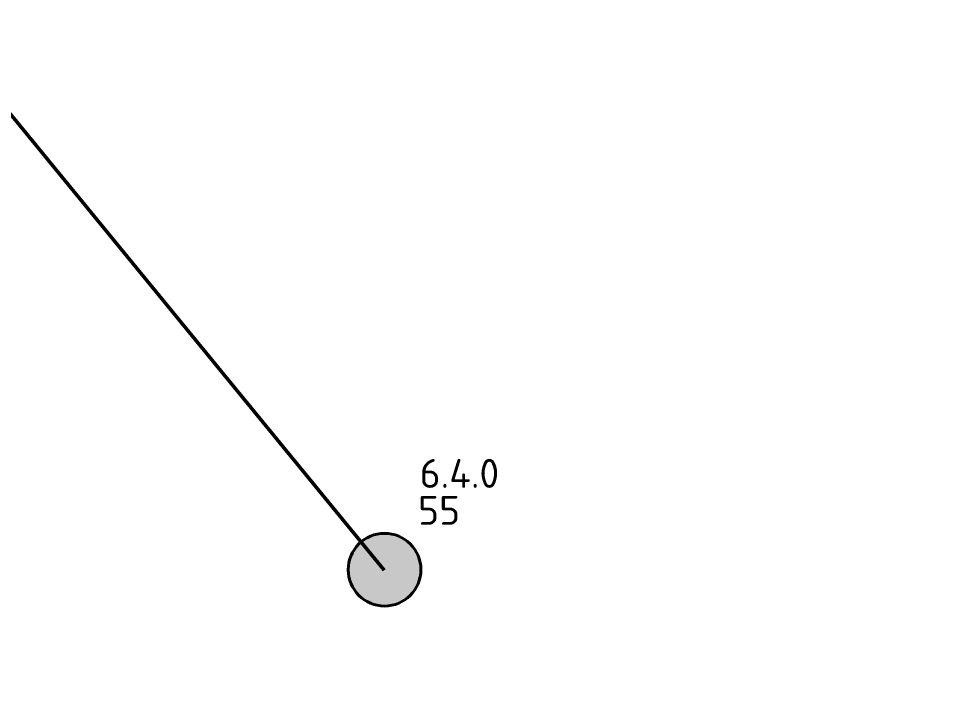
# Model space of a CAD drawing. Header units: millimetres. Extents: x -500444 to 437433, y -1435259 to 1593622.
# Drawn here: x -41911 to -36143, y -1318413 to -1314240 of the extents above; entities that cross this region are included whole.
import ezdxf

# ---------------------------------------------------------------- set-up
doc = ezdxf.new("R2010")
doc.units = ezdxf.units.MM
doc.layers.add('_Гр.ЩД-2C.7.6.I4.4', color=6, linetype='Continuous', lineweight=50)
doc.layers.add('сВЕтильники', color=7, linetype='Continuous', lineweight=40, true_color=0x0000f0)
doc.styles.add('TableTextStyle', font='isocpeur.ttf', dxfattribs={"width": 0.9})

# ---------------------------------------------------------------- blocks, each defined once
blk = doc.blocks.new('A$Cab2378fa')
at = {"lineweight": 25}
h = blk.add_hatch(color=256, dxfattribs=at)
h.paths.add_polyline_path([(162.3, -156.8, 0.442338), (147.8, 177.8), (0, 0)])
h.paths.add_polyline_path([(-141.6, -170.3), (0, 0), (-163.2, 157.6, 0.430096)])
at = {"lineweight": 25, "true_color": 0xfff5f5}
h = blk.add_hatch(color=7, dxfattribs=at)
h.dxf.hatch_style = 1
h.paths.add_polyline_path([(0, 0), (-141.6, -170.3, 0.174923), (3, -222.4, 0.197808), (162.3, -156.8)])
h.paths.add_polyline_path([(-163.2, 157.6), (0, 0), (147.8, 177.8, 0.175398), (3, 230.2, 0.209014)])
blk.add_circle((3, 3.9), 226.3)
blk = doc.blocks.new('Гр.ЩД-2C.7.6.I4.4')
at = {"layer": '_Гр.ЩД-2C.7.6.I4.4', "color": 18, "true_color": 0x000000, "style": 'TableTextStyle'}
blk.add_text('55', height=180, dxfattribs=at).set_placement((47940.7, 68960.5, 6620))
at = {"layer": '_Гр.ЩД-2C.7.6.I4.4', "ltscale": 100, "style": 'TableTextStyle'}
for tag, p in [('80', (40338.1, 77029.4, 8800)), ('80', (40553.1, 76856.7, 8800)), ('80', (40768.1, 76684, 8800)), ('80', (40983.2, 76511.3, 8800)), ('80', (41198.2, 76338.6, 8800)), ('80', (41413.2, 76165.9, 8800)), ('80', (41628.2, 75993.2, 8800)), ('80', (39584, 74393.5, 8800)), ('80', (39801.5, 74219.5, 8800)), ('80', (40019, 74045.4, 8800)), ('80', (40236.5, 73871.4, 8800)), ('80', (40454, 73697.3, 8800)), ('80А', (43485.7, 73581.3, 8800)), ('80', (40671.5, 73523.3, 8800)), ('80А', (43703.2, 73407.2, 8800)), ('80', (40889, 73349.2, 8800)), ('80А', (43920.7, 73233.2, 8800)), ('80А', (44138.2, 73059.1, 8800)), ('80А', (44355.7, 72885.1, 8800)), ('80А', (44573.2, 72711, 8800)), ('80А', (44790.8, 72537, 8800)), ('80', (41763.8, 70967, 8800)), ('80', (41981.4, 70793, 8800)), ('80', (42198.9, 70618.9, 8800)), ('80', (42416.4, 70444.9, 8800)), ('80', (42633.9, 70270.8, 8800)), ('80', (42851.4, 70096.8, 8800)), ('80', (43068.9, 69922.8, 8800))]:
    blk.add_attdef(tag, p, '', height=180, rotation=30, dxfattribs=at)
for tag, p, height in [('55', (47950.7, 69190.5, 6620), 180), ('52', (37993.4, 68234.1, 8800), 180), ('52', (36501.7, 67454.8, 8800), 180), ('S', (29011.4, 67223), 250), ('52', (40330, 67060.8, 8800), 180), ('52', (34480.8, 66822.3, 8800), 180), ('52', (39220.4, 66484.7, 8800), 180), ('52', (33532.4, 65831, 8800), 180), ('52', (37660.2, 65838.7, 8800), 180), ('52', (32013.7, 65093.7, 8800), 180), ('52', (36168.6, 65059.4, 8800), 180), ('S', (23278, 64203.8), 250), ('52', (30549, 64272.2, 8800), 180), ('52', (34520.2, 64191.6, 8800), 180), ('52', (28519.1, 63636.7, 8800), 180), ('52', (33034, 63418.7, 8800), 180), ('52', (27542.7, 62686.3, 8800), 180), ('52', (31542.3, 62639.3, 8800), 180), ('52', (26048.8, 61911.3, 8800), 180), ('52', (30048.4, 61864.4, 8800), 180), ('52', (24559.4, 61127.5, 8800), 180), ('52', (28628.4, 61051.9, 8800), 180), ('52', (22492.9, 60500.5, 8800), 180), ('52', (27136.7, 60272.5, 8800), 180), ('52', (25642.8, 59497.6, 8800), 180), ('52', (24153.4, 58713.8, 8800), 180)]:
    blk.add_attdef(tag, p, '', height=height, dxfattribs=at)

msp = doc.modelspace()

# ---------------------------------------------------------------- linework, layer by layer
at = {"layer": '_Гр.ЩД-2C.7.6.I4.4', "ltscale": 100}
msp.add_lwpolyline([(-47246.6, -1319201.8), (-49549.7, -1318118.2), (-47012.2, -1315593.7), (-44889.3, -1317554), (-44259.9, -1316752.1), (-45566.4, -1315709.8), (-46439.8, -1313325.6), (-47744.8, -1312281.3), (-49153.7, -1311113.3), (-47453.8, -1309098.3), (-47156.8, -1309409.8), (-45866.7, -1310446), (-43843.1, -1313093.6), (-42536.6, -1314135.9), (-39636.7, -1317676.7)], dxfattribs=at)

# ---------------------------------------------------------------- block references
at = {"layer": '_Гр.ЩД-2C.7.6.I4.4'}
ref = msp.add_blockref('Гр.ЩД-2C.7.6.I4.4', (-87365.7, -1386353.7), dxfattribs=at)
ref.add_attrib('55', '6.4.0', (-39415, -1317163.2, 6620), dxfattribs={"ltscale": 100, "height": 180, "style": 'TableTextStyle'})
at = {"layer": 'сВЕтильники', "ltscale": 100}
msp.add_blockref('A$Cab2378fa', (-39636.7, -1317676.7), dxfattribs=at)

doc.saveas('drawing.dxf')
